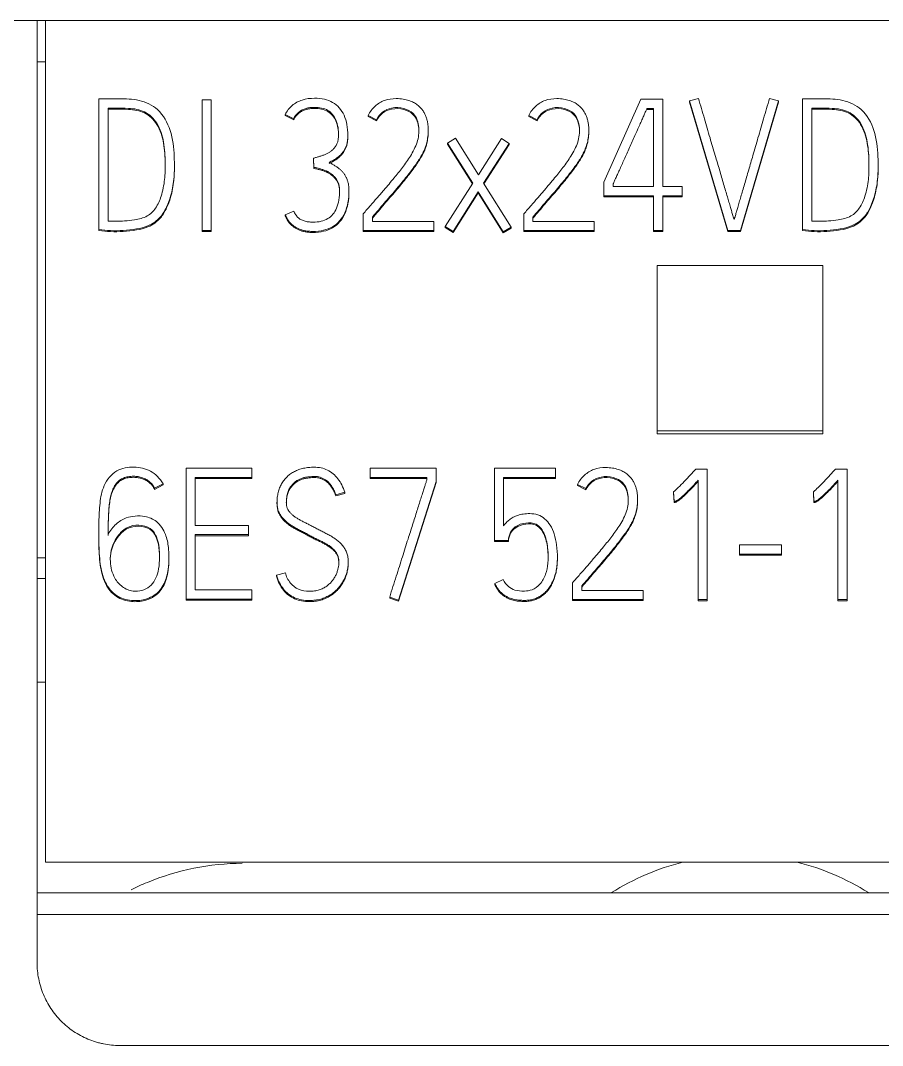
# Model space of a CAD drawing. Header units: millimetres. Extents: x 4137 to 6698, y 1400 to 3585.
# Drawn here: x 5150.95 to 5161.37, y 3360.38 to 3372.78 of the extents above; entities that cross this region are included whole.
import ezdxf

# ---------------------------------------------------------------- set-up
doc = ezdxf.new("R2010")
doc.units = ezdxf.units.MM
doc.layers.add('000-PI-Oprema', color=30, linetype='Continuous', lineweight=5)

msp = doc.modelspace()

# ---------------------------------------------------------------- linework, layer by layer
at = {"layer": '000-PI-Oprema', "color": 0, "linetype": 'ByBlock', "lineweight": 0}
for p, q in [((5151.148, 3372.778), (5146.248, 3372.778)), ((5151.248, 3372.778), (5151.148, 3372.778)), ((5151.248, 3362.595), (5151.248, 3372.778)), ((5176.048, 3372.778), (5151.248, 3372.778)), ((5151.248, 3372.278), (5151.148, 3372.278)), ((5151.895, 3371.829), (5151.895, 3370.249)), ((5153.144, 3371.82), (5153.144, 3370.238)), ((5153.255, 3371.82), (5153.144, 3371.82)), ((5153.255, 3370.238), (5153.255, 3371.82)), ((5158.45, 3371.825), (5158.002, 3370.821)), ((5158.714, 3371.825), (5158.45, 3371.825)), ((5158.714, 3370.768), (5158.714, 3371.825)), ((5159.147, 3371.836), (5159.038, 3371.805)), ((5160.114, 3371.805), (5160.006, 3371.836)), ((5160.405, 3371.829), (5160.405, 3370.249)), ((5152.008, 3371.717), (5152.008, 3370.352)), ((5158.523, 3371.715), (5158.523, 3371.702)), ((5158.523, 3371.715), (5158.601, 3371.715)), ((5158.523, 3371.702), (5158.601, 3371.702)), ((5158.601, 3371.715), (5158.601, 3370.768)), ((5159.038, 3371.805), (5159.5, 3370.238)), ((5159.038, 3371.805), (5159.038, 3371.792)), ((5159.038, 3371.792), (5159.5, 3370.225)), ((5159.655, 3370.238), (5160.114, 3371.805)), ((5159.655, 3370.225), (5160.114, 3371.792)), ((5160.114, 3371.805), (5160.114, 3371.792)), ((5160.518, 3371.717), (5160.518, 3370.352)), ((5154.149, 3371.64), (5154.149, 3371.627)), ((5154.251, 3371.589), (5154.149, 3371.64)), ((5154.251, 3371.576), (5154.149, 3371.627)), ((5154.251, 3371.589), (5154.251, 3371.576)), ((5155.152, 3371.629), (5155.152, 3371.616)), ((5155.252, 3371.578), (5155.152, 3371.629)), ((5155.252, 3371.565), (5155.152, 3371.616)), ((5155.252, 3371.578), (5155.252, 3371.565)), ((5157.094, 3371.629), (5157.094, 3371.616)), ((5157.194, 3371.578), (5157.094, 3371.629)), ((5157.194, 3371.565), (5157.094, 3371.616)), ((5157.194, 3371.578), (5157.194, 3371.565)), ((5155.878, 3371.437), (5155.878, 3371.449)), ((5157.82, 3371.437), (5157.82, 3371.449)), ((5154.906, 3371.379), (5154.906, 3371.4)), ((5156.206, 3371.356), (5156.111, 3371.296)), ((5156.484, 3370.913), (5156.206, 3371.356)), ((5156.763, 3371.351), (5156.484, 3370.913)), ((5156.857, 3371.292), (5156.763, 3371.351)), ((5156.111, 3371.296), (5156.111, 3371.284)), ((5156.111, 3371.296), (5156.417, 3370.81)), ((5156.111, 3371.284), (5156.413, 3370.804)), ((5156.548, 3370.81), (5156.857, 3371.292)), ((5156.552, 3370.803), (5156.857, 3371.279)), ((5156.857, 3371.292), (5156.857, 3371.279)), ((5154.489, 3371.111), (5154.489, 3371.099)), ((5154.495, 3371.001), (5154.489, 3371.111)), ((5154.495, 3370.989), (5154.489, 3371.099)), ((5152.809, 3371.011), (5152.809, 3371.024)), ((5154.495, 3371.001), (5154.495, 3370.989)), ((5161.319, 3371.011), (5161.319, 3371.024)), ((5158.002, 3370.821), (5158.002, 3370.658)), ((5154.919, 3370.692), (5154.919, 3370.714)), ((5156.417, 3370.81), (5156.084, 3370.286)), ((5156.18, 3370.227), (5156.482, 3370.704)), ((5156.482, 3370.704), (5156.783, 3370.222)), ((5156.482, 3370.704), (5156.482, 3370.692)), ((5156.879, 3370.279), (5156.548, 3370.81)), ((5158.113, 3370.768), (5158.113, 3370.797)), ((5158.113, 3370.784), (5158.116, 3370.791)), ((5158.601, 3370.768), (5158.113, 3370.768)), ((5158.949, 3370.768), (5158.714, 3370.768)), ((5158.949, 3370.658), (5158.949, 3370.768)), ((5156.18, 3370.214), (5156.482, 3370.692)), ((5156.482, 3370.692), (5156.783, 3370.209)), ((5158.002, 3370.658), (5158.002, 3370.645)), ((5158.002, 3370.658), (5158.601, 3370.658)), ((5158.002, 3370.645), (5158.601, 3370.645)), ((5158.601, 3370.658), (5158.601, 3370.238)), ((5158.714, 3370.238), (5158.714, 3370.658)), ((5158.714, 3370.658), (5158.949, 3370.658)), ((5158.714, 3370.645), (5158.949, 3370.645)), ((5158.949, 3370.658), (5158.949, 3370.645)), ((5154.149, 3370.427), (5154.251, 3370.473)), ((5154.149, 3370.427), (5154.149, 3370.414)), ((5155.092, 3370.238), (5155.092, 3370.44)), ((5155.203, 3370.4), (5155.203, 3370.348)), ((5155.203, 3370.348), (5155.945, 3370.348)), ((5155.945, 3370.348), (5155.945, 3370.238)), ((5157.034, 3370.238), (5157.034, 3370.44)), ((5157.145, 3370.4), (5157.145, 3370.348)), ((5157.145, 3370.348), (5157.886, 3370.348)), ((5157.886, 3370.348), (5157.886, 3370.238)), ((5151.895, 3370.249), (5151.895, 3370.236)), ((5153.144, 3370.238), (5153.255, 3370.238)), ((5153.144, 3370.238), (5153.144, 3370.225)), ((5153.144, 3370.225), (5153.255, 3370.225)), ((5153.255, 3370.238), (5153.255, 3370.225)), ((5155.092, 3370.238), (5155.092, 3370.225)), ((5155.945, 3370.238), (5155.092, 3370.238)), ((5155.945, 3370.225), (5155.092, 3370.225)), ((5155.945, 3370.238), (5155.945, 3370.225)), ((5156.084, 3370.286), (5156.084, 3370.273)), ((5156.084, 3370.286), (5156.18, 3370.227)), ((5156.084, 3370.273), (5156.18, 3370.214)), ((5156.18, 3370.227), (5156.18, 3370.214)), ((5156.783, 3370.222), (5156.879, 3370.279)), ((5156.783, 3370.209), (5156.879, 3370.267)), ((5156.783, 3370.222), (5156.783, 3370.209)), ((5156.879, 3370.279), (5156.879, 3370.267)), ((5157.886, 3370.238), (5157.034, 3370.238)), ((5157.034, 3370.238), (5157.034, 3370.225)), ((5157.886, 3370.225), (5157.034, 3370.225)), ((5157.886, 3370.238), (5157.886, 3370.225)), ((5158.601, 3370.238), (5158.601, 3370.225)), ((5158.601, 3370.238), (5158.714, 3370.238)), ((5158.601, 3370.225), (5158.714, 3370.225)), ((5158.714, 3370.238), (5158.714, 3370.225)), ((5159.5, 3370.238), (5159.655, 3370.238)), ((5159.5, 3370.238), (5159.5, 3370.225)), ((5159.5, 3370.225), (5159.655, 3370.225)), ((5159.655, 3370.238), (5159.655, 3370.225)), ((5160.405, 3370.249), (5160.405, 3370.236)), ((5158.648, 3369.814), (5158.648, 3367.815)), ((5160.648, 3369.814), (5158.648, 3369.814)), ((5160.648, 3367.815), (5160.648, 3369.814)), ((5158.648, 3367.815), (5158.648, 3367.777)), ((5158.648, 3367.815), (5160.648, 3367.815)), ((5158.648, 3367.777), (5160.648, 3367.777)), ((5160.648, 3367.815), (5160.648, 3367.777)), ((5152.949, 3367.361), (5152.949, 3365.778)), ((5153.745, 3367.361), (5152.949, 3367.361)), ((5153.745, 3367.249), (5153.745, 3367.361)), ((5155.174, 3367.363), (5155.174, 3367.251)), ((5155.973, 3367.363), (5155.174, 3367.363)), ((5155.973, 3367.203), (5155.973, 3367.363)), ((5156.679, 3367.361), (5157.418, 3367.361)), ((5156.679, 3366.489), (5156.679, 3367.361)), ((5157.418, 3367.361), (5157.418, 3367.251)), ((5159.113, 3367.352), (5159.253, 3367.352)), ((5159.253, 3367.352), (5159.253, 3365.772)), ((5160.804, 3367.352), (5160.944, 3367.352)), ((5160.944, 3367.352), (5160.944, 3365.772)), ((5153.06, 3366.668), (5153.06, 3367.249)), ((5153.06, 3367.249), (5153.745, 3367.249)), ((5153.06, 3367.236), (5153.745, 3367.236)), ((5153.745, 3367.249), (5153.745, 3367.236)), ((5155.174, 3367.251), (5155.174, 3367.238)), ((5155.174, 3367.251), (5155.862, 3367.251)), ((5155.174, 3367.238), (5155.862, 3367.238)), ((5155.862, 3367.251), (5155.862, 3367.22)), ((5156.79, 3367.251), (5156.79, 3366.666)), ((5157.418, 3367.251), (5156.79, 3367.251)), ((5157.418, 3367.238), (5156.79, 3367.238)), ((5157.418, 3367.251), (5157.418, 3367.238)), ((5152.671, 3367.172), (5152.569, 3367.119)), ((5152.671, 3367.159), (5152.569, 3367.106)), ((5152.569, 3367.119), (5152.569, 3367.106)), ((5152.671, 3367.172), (5152.671, 3367.159)), ((5155.518, 3365.767), (5155.973, 3367.203)), ((5155.518, 3365.755), (5155.973, 3367.19)), ((5155.973, 3367.203), (5155.973, 3367.19)), ((5157.684, 3367.165), (5157.684, 3367.152)), ((5157.784, 3367.115), (5157.684, 3367.165)), ((5157.784, 3367.102), (5157.684, 3367.152)), ((5157.784, 3367.115), (5157.784, 3367.102)), ((5159.142, 3365.772), (5159.142, 3367.216)), ((5160.833, 3365.772), (5160.833, 3367.216)), ((5154.868, 3367.071), (5154.759, 3367.04)), ((5154.868, 3367.058), (5154.759, 3367.027)), ((5154.759, 3367.04), (5154.759, 3367.027)), ((5154.868, 3367.071), (5154.868, 3367.058)), ((5158.41, 3366.973), (5158.41, 3366.986)), ((5158.845, 3367.078), (5158.845, 3367.065)), ((5158.852, 3366.96), (5158.845, 3367.078)), ((5158.852, 3366.948), (5158.845, 3367.065)), ((5160.536, 3367.078), (5160.536, 3367.065)), ((5160.543, 3366.96), (5160.536, 3367.078)), ((5160.543, 3366.948), (5160.536, 3367.065)), ((5154.049, 3366.95), (5154.049, 3366.938)), ((5158.852, 3366.96), (5158.852, 3366.948)), ((5160.543, 3366.96), (5160.543, 3366.948)), ((5153.703, 3366.668), (5153.06, 3366.668)), ((5153.703, 3366.558), (5153.703, 3366.668)), ((5151.894, 3366.576), (5151.894, 3366.563)), ((5153.06, 3365.889), (5153.06, 3366.558)), ((5153.06, 3366.558), (5153.703, 3366.558)), ((5153.06, 3366.545), (5153.703, 3366.545)), ((5153.703, 3366.558), (5153.703, 3366.545)), ((5156.679, 3366.489), (5156.679, 3366.477)), ((5156.848, 3366.489), (5156.679, 3366.489)), ((5156.848, 3366.477), (5156.679, 3366.477)), ((5156.848, 3366.489), (5156.848, 3366.477)), ((5159.644, 3366.437), (5159.644, 3366.324)), ((5160.15, 3366.437), (5159.644, 3366.437)), ((5160.15, 3366.324), (5160.15, 3366.437)), ((5151.148, 3366.278), (5151.248, 3366.278)), ((5152.743, 3366.274), (5152.743, 3366.286)), ((5157.44, 3366.271), (5157.44, 3366.284)), ((5159.644, 3366.324), (5159.644, 3366.312)), ((5159.644, 3366.324), (5160.15, 3366.324)), ((5159.644, 3366.312), (5160.15, 3366.312)), ((5160.15, 3366.324), (5160.15, 3366.312)), ((5154.91, 3366.212), (5154.91, 3366.225)), ((5151.248, 3366.028), (5151.148, 3366.028)), ((5154.043, 3366.067), (5154.151, 3366.098)), ((5154.043, 3366.067), (5154.043, 3366.054)), ((5156.683, 3365.968), (5156.786, 3366.014)), ((5153.745, 3365.889), (5153.06, 3365.889)), ((5153.745, 3365.778), (5153.745, 3365.889)), ((5156.683, 3365.968), (5156.683, 3365.955)), ((5157.624, 3365.774), (5157.624, 3365.977)), ((5157.735, 3365.937), (5157.735, 3365.884)), ((5157.735, 3365.884), (5158.477, 3365.884)), ((5158.477, 3365.884), (5158.477, 3365.774)), ((5152.949, 3365.778), (5152.949, 3365.766)), ((5152.949, 3365.778), (5153.745, 3365.778)), ((5152.949, 3365.766), (5153.745, 3365.766)), ((5153.745, 3365.778), (5153.745, 3365.766)), ((5155.412, 3365.803), (5155.518, 3365.767)), ((5155.412, 3365.803), (5155.412, 3365.79)), ((5155.412, 3365.79), (5155.518, 3365.755)), ((5155.518, 3365.767), (5155.518, 3365.755)), ((5157.624, 3365.774), (5157.624, 3365.761)), ((5158.477, 3365.774), (5157.624, 3365.774)), ((5158.477, 3365.761), (5157.624, 3365.761)), ((5158.477, 3365.774), (5158.477, 3365.761)), ((5159.142, 3365.772), (5159.142, 3365.759)), ((5159.253, 3365.772), (5159.142, 3365.772)), ((5159.253, 3365.759), (5159.142, 3365.759)), ((5159.253, 3365.772), (5159.253, 3365.759)), ((5160.833, 3365.772), (5160.833, 3365.759)), ((5160.944, 3365.772), (5160.833, 3365.772)), ((5160.944, 3365.759), (5160.833, 3365.759)), ((5160.944, 3365.772), (5160.944, 3365.759)), ((5151.248, 3364.773), (5151.148, 3364.773)), ((5176.048, 3362.595), (5151.248, 3362.595)), ((5176.148, 3362.227), (5151.148, 3362.227)), ((5151.148, 3361.964), (5151.148, 3361.378)), ((5176.148, 3361.964), (5151.148, 3361.964)), ((5152.148, 3360.378), (5175.148, 3360.378))]:
    msp.add_line(p, q, dxfattribs=at)
for start, end in [(103.753, 122.3801), (57.6199, 76.247)]:
    msp.add_arc((5159.648, 3359.778), 2.9, start, end, dxfattribs=at)
for points, knots in [([(5151.148, 3372.778), (5151.148, 3371.693), (5151.148, 3368.09), (5151.148, 3364.485), (5151.148, 3361.964)], [0, 0, 0, 0, 0.301146, 1, 1, 1, 1]), ([(5151.895, 3370.249), (5151.942, 3370.243), (5152.04, 3370.234), (5152.192, 3370.235), (5152.344, 3370.253), (5152.505, 3370.29), (5152.639, 3370.385), (5152.718, 3370.521), (5152.774, 3370.674), (5152.81, 3370.879), (5152.811, 3371.148), (5152.779, 3371.443), (5152.636, 3371.711), (5152.386, 3371.83), (5152.138, 3371.831), (5151.976, 3371.833), (5151.895, 3371.829)], [0, 0, 0, 0, 0.048928, 0.10152, 0.156673, 0.206259, 0.270351, 0.31956, 0.366981, 0.439378, 0.534587, 0.645045, 0.746603, 0.832762, 0.916147, 1, 1, 1, 1]), ([(5154.149, 3371.64), (5154.168, 3371.683), (5154.226, 3371.756), (5154.355, 3371.827), (5154.493, 3371.842), (5154.62, 3371.831), (5154.724, 3371.792), (5154.807, 3371.724), (5154.866, 3371.631), (5154.9, 3371.515), (5154.907, 3371.415), (5154.905, 3371.34), (5154.898, 3371.296), (5154.887, 3371.258), (5154.872, 3371.225), (5154.854, 3371.195), (5154.833, 3371.168), (5154.81, 3371.145), (5154.786, 3371.124), (5154.76, 3371.106), (5154.733, 3371.09), (5154.706, 3371.075), (5154.689, 3371.065), (5154.68, 3371.061)], [0, 0, 0, 0, 0.090044, 0.177969, 0.277991, 0.355408, 0.424426, 0.491004, 0.560177, 0.636379, 0.72419, 0.755913, 0.784262, 0.809647, 0.83316, 0.855708, 0.877614, 0.899011, 0.919895, 0.94045, 0.960699, 0.980541, 1, 1, 1, 1]), ([(5155.152, 3371.629), (5155.172, 3371.672), (5155.228, 3371.747), (5155.35, 3371.821), (5155.458, 3371.835), (5155.533, 3371.833), (5155.573, 3371.828), (5155.609, 3371.821), (5155.642, 3371.811), (5155.672, 3371.8), (5155.699, 3371.788), (5155.724, 3371.774), (5155.746, 3371.759), (5155.765, 3371.743), (5155.781, 3371.726), (5155.796, 3371.709), (5155.814, 3371.687), (5155.833, 3371.657), (5155.851, 3371.618), (5155.863, 3371.577), (5155.872, 3371.535), (5155.877, 3371.493), (5155.878, 3371.452), (5155.877, 3371.413), (5155.874, 3371.375), (5155.868, 3371.338), (5155.861, 3371.303), (5155.852, 3371.269), (5155.838, 3371.23), (5155.818, 3371.184), (5155.789, 3371.129), (5155.752, 3371.071), (5155.708, 3371.008), (5155.659, 3370.942), (5155.604, 3370.873), (5155.545, 3370.801), (5155.481, 3370.725), (5155.415, 3370.647), (5155.345, 3370.567), (5155.275, 3370.484), (5155.227, 3370.429), (5155.203, 3370.4)], [0, 0, 0, 0, 0.061339, 0.118477, 0.180647, 0.199061, 0.216082, 0.231833, 0.246526, 0.260308, 0.273254, 0.285426, 0.29689, 0.307753, 0.31802, 0.327627, 0.336606, 0.355189, 0.37361, 0.392165, 0.410785, 0.42927, 0.447741, 0.464235, 0.480574, 0.496814, 0.51268, 0.527892, 0.542508, 0.566365, 0.593275, 0.623397, 0.656474, 0.692185, 0.730563, 0.771282, 0.814001, 0.858722, 0.904903, 0.951996, 1, 1, 1, 1]), ([(5157.094, 3371.629), (5157.114, 3371.672), (5157.17, 3371.747), (5157.292, 3371.821), (5157.4, 3371.835), (5157.475, 3371.833), (5157.515, 3371.828), (5157.551, 3371.821), (5157.583, 3371.811), (5157.613, 3371.8), (5157.641, 3371.788), (5157.665, 3371.774), (5157.687, 3371.759), (5157.706, 3371.743), (5157.723, 3371.726), (5157.738, 3371.709), (5157.756, 3371.687), (5157.774, 3371.657), (5157.792, 3371.618), (5157.805, 3371.577), (5157.813, 3371.535), (5157.819, 3371.493), (5157.82, 3371.452), (5157.819, 3371.413), (5157.816, 3371.375), (5157.81, 3371.338), (5157.803, 3371.303), (5157.793, 3371.269), (5157.78, 3371.23), (5157.76, 3371.184), (5157.731, 3371.129), (5157.694, 3371.071), (5157.65, 3371.008), (5157.601, 3370.942), (5157.546, 3370.873), (5157.486, 3370.801), (5157.423, 3370.725), (5157.356, 3370.647), (5157.287, 3370.567), (5157.216, 3370.484), (5157.169, 3370.429), (5157.145, 3370.4)], [0, 0, 0, 0, 0.061339, 0.118477, 0.180647, 0.199061, 0.216082, 0.231833, 0.246526, 0.260308, 0.273254, 0.285426, 0.29689, 0.307753, 0.31802, 0.327627, 0.336606, 0.355189, 0.37361, 0.392165, 0.410785, 0.42927, 0.447741, 0.464235, 0.480574, 0.496814, 0.51268, 0.527892, 0.542508, 0.566365, 0.593275, 0.623397, 0.656474, 0.692185, 0.730563, 0.771282, 0.814001, 0.858722, 0.904903, 0.951996, 1, 1, 1, 1]), ([(5159.577, 3370.37), (5159.575, 3370.376), (5159.57, 3370.393), (5159.56, 3370.425), (5159.547, 3370.468), (5159.532, 3370.52), (5159.514, 3370.581), (5159.495, 3370.648), (5159.473, 3370.721), (5159.45, 3370.8), (5159.426, 3370.884), (5159.401, 3370.97), (5159.375, 3371.057), (5159.336, 3371.187), (5159.284, 3371.364), (5159.217, 3371.595), (5159.17, 3371.754), (5159.147, 3371.836)], [0, 0, 0, 0, 0.013272, 0.034859, 0.06476, 0.101229, 0.142516, 0.188621, 0.238884, 0.292645, 0.349905, 0.409112, 0.468717, 0.528719, 0.675164, 0.832258, 1, 1, 1, 1]), ([(5160.006, 3371.836), (5159.981, 3371.754), (5159.934, 3371.595), (5159.867, 3371.365), (5159.816, 3371.187), (5159.779, 3371.057), (5159.753, 3370.97), (5159.728, 3370.883), (5159.704, 3370.8), (5159.681, 3370.721), (5159.659, 3370.648), (5159.639, 3370.581), (5159.621, 3370.52), (5159.606, 3370.468), (5159.594, 3370.425), (5159.585, 3370.393), (5159.579, 3370.376), (5159.577, 3370.37)], [0, 0, 0, 0, 0.167989, 0.325145, 0.471471, 0.531274, 0.590769, 0.649955, 0.70726, 0.76111, 0.811506, 0.857719, 0.899023, 0.935417, 0.96522, 0.986746, 1, 1, 1, 1]), ([(5160.405, 3370.249), (5160.452, 3370.243), (5160.55, 3370.234), (5160.703, 3370.235), (5160.854, 3370.253), (5161.015, 3370.29), (5161.15, 3370.385), (5161.229, 3370.521), (5161.284, 3370.674), (5161.32, 3370.879), (5161.322, 3371.148), (5161.289, 3371.443), (5161.147, 3371.711), (5160.896, 3371.83), (5160.648, 3371.831), (5160.486, 3371.833), (5160.405, 3371.829)], [0, 0, 0, 0, 0.048928, 0.10152, 0.156673, 0.206259, 0.270351, 0.31956, 0.366981, 0.439378, 0.534587, 0.645045, 0.746603, 0.832762, 0.916147, 1, 1, 1, 1]), ([(5152.008, 3370.352), (5152.074, 3370.348), (5152.18, 3370.348), (5152.339, 3370.366), (5152.48, 3370.397), (5152.593, 3370.51), (5152.659, 3370.666), (5152.695, 3370.852), (5152.7, 3371.073), (5152.687, 3371.304), (5152.62, 3371.532), (5152.458, 3371.692), (5152.266, 3371.719), (5152.119, 3371.716), (5152.037, 3371.717), (5152.008, 3371.717)], [0, 0, 0, 0, 0.085013, 0.135874, 0.205821, 0.265138, 0.333279, 0.422662, 0.50952, 0.618636, 0.722487, 0.80996, 0.894466, 0.962458, 1, 1, 1, 1]), ([(5152.698, 3371.007), (5152.698, 3371.019), (5152.697, 3371.115), (5152.687, 3371.291), (5152.62, 3371.519), (5152.458, 3371.679), (5152.266, 3371.706), (5152.119, 3371.704), (5152.037, 3371.704), (5152.008, 3371.704)], [0, 0, 0, 0, 0.030851, 0.246457, 0.451657, 0.624495, 0.791473, 0.92582, 1, 1, 1, 1]), ([(5154.489, 3371.111), (5154.501, 3371.115), (5154.525, 3371.122), (5154.56, 3371.133), (5154.596, 3371.144), (5154.631, 3371.157), (5154.664, 3371.173), (5154.694, 3371.191), (5154.722, 3371.213), (5154.746, 3371.238), (5154.766, 3371.268), (5154.782, 3371.302), (5154.791, 3371.343), (5154.795, 3371.435), (5154.783, 3371.568), (5154.671, 3371.71), (5154.552, 3371.729), (5154.482, 3371.727), (5154.459, 3371.726), (5154.435, 3371.723), (5154.412, 3371.718), (5154.389, 3371.711), (5154.366, 3371.703), (5154.344, 3371.692), (5154.323, 3371.678), (5154.303, 3371.661), (5154.283, 3371.64), (5154.266, 3371.616), (5154.256, 3371.599), (5154.251, 3371.589)], [0, 0, 0, 0, 0.029364, 0.059027, 0.088993, 0.118548, 0.147162, 0.175106, 0.202604, 0.230099, 0.258166, 0.287672, 0.320058, 0.356367, 0.509421, 0.627625, 0.757774, 0.775505, 0.793677, 0.812339, 0.831209, 0.85007, 0.86906, 0.888397, 0.908411, 0.929359, 0.951405, 0.974839, 1, 1, 1, 1]), ([(5154.793, 3371.389), (5154.793, 3371.449), (5154.779, 3371.559), (5154.671, 3371.697), (5154.552, 3371.717), (5154.482, 3371.715), (5154.459, 3371.713), (5154.435, 3371.71), (5154.412, 3371.705), (5154.389, 3371.699), (5154.366, 3371.69), (5154.344, 3371.679), (5154.323, 3371.665), (5154.303, 3371.648), (5154.283, 3371.628), (5154.266, 3371.604), (5154.256, 3371.586), (5154.251, 3371.576)], [0, 0, 0, 0, 0.222922, 0.410158, 0.616314, 0.644399, 0.673184, 0.702745, 0.732635, 0.762511, 0.792591, 0.823221, 0.854923, 0.888104, 0.923025, 0.960145, 1, 1, 1, 1]), ([(5155.092, 3370.44), (5155.122, 3370.474), (5155.177, 3370.537), (5155.26, 3370.633), (5155.355, 3370.743), (5155.46, 3370.865), (5155.568, 3371.001), (5155.668, 3371.141), (5155.753, 3371.3), (5155.777, 3371.482), (5155.725, 3371.654), (5155.579, 3371.725), (5155.443, 3371.731), (5155.319, 3371.678), (5155.271, 3371.616), (5155.252, 3371.578)], [0, 0, 0, 0, 0.068794, 0.128406, 0.193582, 0.291346, 0.373604, 0.45943, 0.554437, 0.645803, 0.738171, 0.803969, 0.878932, 0.940491, 1, 1, 1, 1]), ([(5155.765, 3371.432), (5155.765, 3371.445), (5155.762, 3371.519), (5155.725, 3371.641), (5155.579, 3371.712), (5155.443, 3371.718), (5155.319, 3371.665), (5155.271, 3371.603), (5155.252, 3371.565)], [0, 0, 0, 0, 0.051721, 0.299015, 0.475174, 0.675868, 0.840679, 1, 1, 1, 1]), ([(5157.034, 3370.44), (5157.064, 3370.474), (5157.119, 3370.537), (5157.202, 3370.633), (5157.297, 3370.743), (5157.401, 3370.865), (5157.51, 3371.001), (5157.61, 3371.141), (5157.695, 3371.3), (5157.719, 3371.482), (5157.667, 3371.654), (5157.521, 3371.725), (5157.385, 3371.731), (5157.26, 3371.678), (5157.213, 3371.616), (5157.194, 3371.578)], [0, 0, 0, 0, 0.068794, 0.128406, 0.193582, 0.291346, 0.373604, 0.45943, 0.554437, 0.645803, 0.738171, 0.803969, 0.878932, 0.940491, 1, 1, 1, 1]), ([(5157.707, 3371.432), (5157.707, 3371.445), (5157.704, 3371.519), (5157.667, 3371.641), (5157.521, 3371.712), (5157.385, 3371.718), (5157.26, 3371.665), (5157.213, 3371.603), (5157.194, 3371.565)], [0, 0, 0, 0, 0.051721, 0.299015, 0.475174, 0.675868, 0.840679, 1, 1, 1, 1]), ([(5158.113, 3370.797), (5158.114, 3370.8), (5158.119, 3370.811), (5158.13, 3370.835), (5158.146, 3370.871), (5158.167, 3370.917), (5158.192, 3370.971), (5158.219, 3371.032), (5158.248, 3371.098), (5158.28, 3371.168), (5158.312, 3371.24), (5158.345, 3371.313), (5158.377, 3371.385), (5158.407, 3371.452), (5158.435, 3371.515), (5158.461, 3371.573), (5158.483, 3371.623), (5158.501, 3371.664), (5158.514, 3371.694), (5158.521, 3371.709), (5158.523, 3371.715)], [0, 0, 0, 0, 0.010734, 0.036404, 0.077011, 0.128795, 0.187998, 0.254619, 0.326966, 0.403344, 0.483752, 0.564544, 0.642072, 0.716335, 0.785641, 0.848294, 0.904294, 0.950045, 0.981947, 1, 1, 1, 1]), ([(5160.518, 3370.352), (5160.585, 3370.348), (5160.691, 3370.348), (5160.849, 3370.366), (5160.99, 3370.397), (5161.103, 3370.51), (5161.17, 3370.666), (5161.206, 3370.852), (5161.21, 3371.073), (5161.197, 3371.304), (5161.13, 3371.532), (5160.969, 3371.692), (5160.776, 3371.719), (5160.63, 3371.716), (5160.547, 3371.717), (5160.518, 3371.717)], [0, 0, 0, 0, 0.085013, 0.135874, 0.205821, 0.265138, 0.333279, 0.422662, 0.50952, 0.618636, 0.722487, 0.80996, 0.894466, 0.962458, 1, 1, 1, 1]), ([(5161.208, 3371.007), (5161.208, 3371.019), (5161.207, 3371.115), (5161.197, 3371.291), (5161.13, 3371.519), (5160.969, 3371.679), (5160.776, 3371.706), (5160.63, 3371.704), (5160.547, 3371.704), (5160.518, 3371.704)], [0, 0, 0, 0, 0.030851, 0.246457, 0.451657, 0.624495, 0.791473, 0.92582, 1, 1, 1, 1]), ([(5155.878, 3371.438), (5155.878, 3371.438), (5155.878, 3371.425), (5155.877, 3371.4), (5155.874, 3371.362), (5155.868, 3371.326), (5155.861, 3371.29), (5155.852, 3371.256), (5155.838, 3371.217), (5155.818, 3371.171), (5155.789, 3371.117), (5155.752, 3371.058), (5155.708, 3370.996), (5155.659, 3370.93), (5155.604, 3370.861), (5155.545, 3370.788), (5155.481, 3370.713), (5155.415, 3370.635), (5155.345, 3370.554), (5155.275, 3370.472), (5155.227, 3370.416), (5155.203, 3370.388)], [0, 0, 0, 0, 0.000351, 0.030208, 0.059783, 0.089178, 0.117897, 0.145433, 0.17189, 0.215074, 0.263783, 0.318309, 0.378181, 0.442821, 0.512289, 0.585996, 0.663321, 0.744272, 0.827864, 0.913107, 1, 1, 1, 1]), ([(5157.82, 3371.438), (5157.82, 3371.438), (5157.82, 3371.425), (5157.819, 3371.4), (5157.816, 3371.362), (5157.81, 3371.326), (5157.803, 3371.29), (5157.793, 3371.256), (5157.78, 3371.217), (5157.76, 3371.171), (5157.731, 3371.117), (5157.694, 3371.058), (5157.65, 3370.996), (5157.601, 3370.93), (5157.546, 3370.861), (5157.486, 3370.788), (5157.423, 3370.713), (5157.356, 3370.635), (5157.287, 3370.554), (5157.216, 3370.472), (5157.169, 3370.416), (5157.145, 3370.388)], [0, 0, 0, 0, 0.000351, 0.030208, 0.059783, 0.089178, 0.117897, 0.145433, 0.17189, 0.215074, 0.263783, 0.318309, 0.378181, 0.442821, 0.512289, 0.585996, 0.663321, 0.744272, 0.827864, 0.913107, 1, 1, 1, 1]), ([(5154.906, 3371.376), (5154.906, 3371.375), (5154.906, 3371.358), (5154.905, 3371.327), (5154.898, 3371.284), (5154.887, 3371.246), (5154.872, 3371.212), (5154.854, 3371.182), (5154.833, 3371.156), (5154.81, 3371.132), (5154.786, 3371.111), (5154.76, 3371.093), (5154.733, 3371.077), (5154.706, 3371.062), (5154.689, 3371.053), (5154.68, 3371.048)], [0, 0, 0, 0, 0.004463, 0.118969, 0.221294, 0.31292, 0.39779, 0.479177, 0.55825, 0.63548, 0.710862, 0.785053, 0.858141, 0.929761, 1, 1, 1, 1]), ([(5151.895, 3370.236), (5151.942, 3370.23), (5152.04, 3370.222), (5152.192, 3370.223), (5152.344, 3370.24), (5152.505, 3370.277), (5152.639, 3370.372), (5152.718, 3370.508), (5152.774, 3370.661), (5152.804, 3370.831), (5152.809, 3370.956), (5152.809, 3371.011)], [0, 0, 0, 0, 0.098443, 0.204258, 0.315227, 0.414995, 0.543949, 0.642959, 0.738369, 0.884032, 1, 1, 1, 1]), ([(5154.68, 3371.061), (5154.692, 3371.055), (5154.715, 3371.042), (5154.749, 3371.022), (5154.78, 3371.002), (5154.809, 3370.981), (5154.835, 3370.957), (5154.857, 3370.931), (5154.875, 3370.903), (5154.891, 3370.873), (5154.903, 3370.839), (5154.913, 3370.803), (5154.918, 3370.763), (5154.921, 3370.687), (5154.913, 3370.58), (5154.876, 3370.453), (5154.813, 3370.352), (5154.723, 3370.277), (5154.61, 3370.234), (5154.511, 3370.225), (5154.435, 3370.228), (5154.39, 3370.233), (5154.35, 3370.243), (5154.314, 3370.256), (5154.282, 3370.272), (5154.254, 3370.29), (5154.229, 3370.31), (5154.207, 3370.331), (5154.189, 3370.355), (5154.174, 3370.379), (5154.16, 3370.403), (5154.153, 3370.419), (5154.149, 3370.427)], [0, 0, 0, 0, 0.025257, 0.04947, 0.072678, 0.09489, 0.116257, 0.13704, 0.157793, 0.179079, 0.201165, 0.224382, 0.249105, 0.275597, 0.367907, 0.447752, 0.519784, 0.588829, 0.660512, 0.741164, 0.772461, 0.800616, 0.825923, 0.849188, 0.871088, 0.891868, 0.911666, 0.930597, 0.948935, 0.96669, 0.983692, 1, 1, 1, 1]), ([(5154.251, 3370.473), (5154.258, 3370.458), (5154.273, 3370.431), (5154.301, 3370.396), (5154.336, 3370.369), (5154.379, 3370.351), (5154.429, 3370.341), (5154.498, 3370.337), (5154.58, 3370.344), (5154.666, 3370.376), (5154.731, 3370.432), (5154.775, 3370.511), (5154.8, 3370.612), (5154.808, 3370.7), (5154.804, 3370.769), (5154.795, 3370.809), (5154.778, 3370.844), (5154.757, 3370.875), (5154.732, 3370.903), (5154.703, 3370.926), (5154.672, 3370.946), (5154.638, 3370.962), (5154.603, 3370.975), (5154.567, 3370.986), (5154.531, 3370.995), (5154.507, 3370.999), (5154.495, 3371.001)], [0, 0, 0, 0, 0.036915, 0.070606, 0.102584, 0.136025, 0.174009, 0.217714, 0.293477, 0.358868, 0.420065, 0.485571, 0.562465, 0.654475, 0.687582, 0.718308, 0.747613, 0.776093, 0.803947, 0.831767, 0.859738, 0.887815, 0.916282, 0.944737, 0.97262, 1, 1, 1, 1]), ([(5154.806, 3370.7), (5154.806, 3370.705), (5154.806, 3370.724), (5154.804, 3370.756), (5154.795, 3370.796), (5154.778, 3370.832), (5154.757, 3370.863), (5154.732, 3370.89), (5154.703, 3370.913), (5154.672, 3370.933), (5154.638, 3370.95), (5154.603, 3370.963), (5154.567, 3370.973), (5154.531, 3370.982), (5154.507, 3370.987), (5154.495, 3370.989)], [0, 0, 0, 0, 0.02887, 0.121921, 0.208278, 0.290642, 0.370687, 0.448975, 0.527165, 0.60578, 0.684693, 0.764704, 0.844679, 0.923045, 1, 1, 1, 1]), ([(5160.405, 3370.236), (5160.452, 3370.23), (5160.55, 3370.222), (5160.703, 3370.223), (5160.854, 3370.24), (5161.015, 3370.277), (5161.15, 3370.372), (5161.229, 3370.508), (5161.284, 3370.661), (5161.314, 3370.831), (5161.319, 3370.956), (5161.319, 3371.011)], [0, 0, 0, 0, 0.098443, 0.204258, 0.315227, 0.414995, 0.543949, 0.642959, 0.738369, 0.884032, 1, 1, 1, 1]), ([(5154.919, 3370.701), (5154.919, 3370.654), (5154.912, 3370.565), (5154.876, 3370.441), (5154.813, 3370.339), (5154.723, 3370.264), (5154.61, 3370.221), (5154.511, 3370.212), (5154.435, 3370.215), (5154.39, 3370.221), (5154.35, 3370.23), (5154.314, 3370.244), (5154.282, 3370.259), (5154.254, 3370.277), (5154.229, 3370.297), (5154.207, 3370.319), (5154.189, 3370.342), (5154.174, 3370.366), (5154.16, 3370.39), (5154.153, 3370.406), (5154.149, 3370.414)], [0, 0, 0, 0, 0.121082, 0.232106, 0.332265, 0.428272, 0.527947, 0.640092, 0.683609, 0.722759, 0.757948, 0.790298, 0.82075, 0.849643, 0.877172, 0.903496, 0.928994, 0.953682, 0.977324, 1, 1, 1, 1]), ([(5152.008, 3366.562), (5152.033, 3366.61), (5152.094, 3366.687), (5152.213, 3366.764), (5152.336, 3366.786), (5152.464, 3366.785), (5152.612, 3366.722), (5152.708, 3366.572), (5152.743, 3366.39), (5152.745, 3366.21), (5152.718, 3366.026), (5152.632, 3365.855), (5152.465, 3365.764), (5152.28, 3365.754), (5152.091, 3365.807), (5151.955, 3365.984), (5151.904, 3366.213), (5151.894, 3366.46), (5151.894, 3366.705), (5151.904, 3366.937), (5151.943, 3367.161), (5152.092, 3367.35), (5152.317, 3367.388), (5152.534, 3367.342), (5152.63, 3367.241), (5152.671, 3367.172)], [0, 0, 0, 0, 0.03564, 0.067865, 0.092923, 0.119268, 0.154068, 0.197126, 0.234707, 0.279879, 0.320329, 0.360962, 0.405677, 0.442102, 0.485709, 0.532505, 0.586175, 0.644312, 0.701767, 0.753421, 0.803151, 0.856352, 0.904259, 0.950465, 1, 1, 1, 1]), ([(5154.151, 3366.098), (5154.16, 3366.053), (5154.2, 3365.971), (5154.308, 3365.885), (5154.418, 3365.87), (5154.502, 3365.875), (5154.558, 3365.887), (5154.607, 3365.908), (5154.65, 3365.934), (5154.687, 3365.964), (5154.718, 3365.998), (5154.743, 3366.034), (5154.764, 3366.072), (5154.779, 3366.112), (5154.789, 3366.152), (5154.796, 3366.189), (5154.798, 3366.228), (5154.795, 3366.267), (5154.786, 3366.306), (5154.768, 3366.339), (5154.745, 3366.368), (5154.719, 3366.395), (5154.687, 3366.42), (5154.652, 3366.443), (5154.614, 3366.464), (5154.573, 3366.484), (5154.529, 3366.505), (5154.485, 3366.527), (5154.439, 3366.551), (5154.393, 3366.577), (5154.346, 3366.602), (5154.299, 3366.626), (5154.254, 3366.65), (5154.212, 3366.676), (5154.174, 3366.704), (5154.139, 3366.735), (5154.109, 3366.769), (5154.083, 3366.806), (5154.063, 3366.848), (5154.052, 3366.896), (5154.048, 3366.951), (5154.052, 3367.009), (5154.062, 3367.068), (5154.08, 3367.123), (5154.104, 3367.174), (5154.135, 3367.219), (5154.171, 3367.26), (5154.212, 3367.295), (5154.26, 3367.323), (5154.313, 3367.346), (5154.37, 3367.363), (5154.433, 3367.372), (5154.504, 3367.376), (5154.582, 3367.369), (5154.661, 3367.342), (5154.73, 3367.297), (5154.789, 3367.236), (5154.837, 3367.159), (5154.859, 3367.101), (5154.868, 3367.071)], [0, 0, 0, 0, 0.042395, 0.079774, 0.121236, 0.140075, 0.157254, 0.173247, 0.188397, 0.202796, 0.216711, 0.230265, 0.243508, 0.256652, 0.269293, 0.280934, 0.291684, 0.304893, 0.316879, 0.328106, 0.339273, 0.350814, 0.362909, 0.375637, 0.388999, 0.403044, 0.417696, 0.432849, 0.448511, 0.464937, 0.481153, 0.497163, 0.51278, 0.527863, 0.542482, 0.556645, 0.570443, 0.584077, 0.597961, 0.612786, 0.629037, 0.64828, 0.666584, 0.684253, 0.701354, 0.717933, 0.734308, 0.750738, 0.767515, 0.784992, 0.803232, 0.822275, 0.842375, 0.868294, 0.892965, 0.917787, 0.943448, 0.970498, 1, 1, 1, 1]), ([(5157.684, 3367.165), (5157.704, 3367.208), (5157.76, 3367.283), (5157.882, 3367.358), (5157.99, 3367.372), (5158.065, 3367.369), (5158.105, 3367.365), (5158.141, 3367.357), (5158.174, 3367.348), (5158.204, 3367.337), (5158.231, 3367.324), (5158.256, 3367.31), (5158.278, 3367.295), (5158.297, 3367.279), (5158.313, 3367.262), (5158.328, 3367.246), (5158.346, 3367.223), (5158.365, 3367.193), (5158.383, 3367.154), (5158.395, 3367.114), (5158.404, 3367.072), (5158.409, 3367.029), (5158.41, 3366.988), (5158.409, 3366.949), (5158.406, 3366.912), (5158.4, 3366.875), (5158.393, 3366.839), (5158.384, 3366.805), (5158.37, 3366.767), (5158.35, 3366.72), (5158.321, 3366.666), (5158.284, 3366.607), (5158.24, 3366.545), (5158.191, 3366.479), (5158.136, 3366.41), (5158.077, 3366.337), (5158.013, 3366.262), (5157.947, 3366.184), (5157.877, 3366.103), (5157.807, 3366.021), (5157.759, 3365.965), (5157.735, 3365.937)], [0, 0, 0, 0, 0.061339, 0.118477, 0.180647, 0.199061, 0.216082, 0.231833, 0.246526, 0.260308, 0.273254, 0.285426, 0.29689, 0.307753, 0.31802, 0.327627, 0.336606, 0.355189, 0.37361, 0.392165, 0.410785, 0.42927, 0.447741, 0.464235, 0.480574, 0.496814, 0.51268, 0.527892, 0.542508, 0.566365, 0.593275, 0.623397, 0.656474, 0.692185, 0.730563, 0.771282, 0.814001, 0.858722, 0.904903, 0.951996, 1, 1, 1, 1]), ([(5158.845, 3367.078), (5158.864, 3367.094), (5158.909, 3367.133), (5158.976, 3367.203), (5159.046, 3367.278), (5159.092, 3367.329), (5159.113, 3367.352)], [0, 0, 0, 0, 0.194145, 0.465142, 0.75263, 1, 1, 1, 1]), ([(5160.536, 3367.078), (5160.555, 3367.094), (5160.6, 3367.133), (5160.666, 3367.203), (5160.737, 3367.278), (5160.783, 3367.329), (5160.804, 3367.352)], [0, 0, 0, 0, 0.194145, 0.465142, 0.75263, 1, 1, 1, 1]), ([(5152.569, 3367.119), (5152.562, 3367.134), (5152.544, 3367.163), (5152.509, 3367.2), (5152.468, 3367.228), (5152.421, 3367.249), (5152.37, 3367.262), (5152.312, 3367.266), (5152.252, 3367.261), (5152.193, 3367.246), (5152.145, 3367.219), (5152.107, 3367.181), (5152.076, 3367.134), (5152.052, 3367.078), (5152.035, 3367.013), (5152.022, 3366.939), (5152.015, 3366.856), (5152.011, 3366.766), (5152.008, 3366.667), (5152.008, 3366.598), (5152.008, 3366.562)], [0, 0, 0, 0, 0.043481, 0.085549, 0.127923, 0.170971, 0.214845, 0.260884, 0.317917, 0.367656, 0.41257, 0.456833, 0.503792, 0.555243, 0.612421, 0.675966, 0.746378, 0.823872, 0.908402, 1, 1, 1, 1]), ([(5152.569, 3367.106), (5152.562, 3367.121), (5152.544, 3367.15), (5152.509, 3367.187), (5152.468, 3367.216), (5152.421, 3367.236), (5152.37, 3367.249), (5152.312, 3367.253), (5152.252, 3367.249), (5152.193, 3367.234), (5152.145, 3367.206), (5152.107, 3367.168), (5152.076, 3367.121), (5152.052, 3367.065), (5152.035, 3367), (5152.022, 3366.926), (5152.015, 3366.844), (5152.011, 3366.753), (5152.008, 3366.654), (5152.008, 3366.585), (5152.008, 3366.549)], [0, 0, 0, 0, 0.043481, 0.085549, 0.127923, 0.170971, 0.214845, 0.260884, 0.317917, 0.367656, 0.41257, 0.456833, 0.503792, 0.555243, 0.612421, 0.675966, 0.746378, 0.823872, 0.908402, 1, 1, 1, 1]), ([(5154.759, 3367.04), (5154.757, 3367.047), (5154.752, 3367.062), (5154.743, 3367.085), (5154.732, 3367.11), (5154.718, 3367.135), (5154.701, 3367.159), (5154.682, 3367.182), (5154.66, 3367.204), (5154.634, 3367.223), (5154.605, 3367.24), (5154.573, 3367.253), (5154.536, 3367.261), (5154.502, 3367.263), (5154.469, 3367.261), (5154.437, 3367.258), (5154.401, 3367.254), (5154.364, 3367.246), (5154.326, 3367.231), (5154.29, 3367.212), (5154.256, 3367.187), (5154.226, 3367.154), (5154.198, 3367.115), (5154.177, 3367.068), (5154.165, 3367.01), (5154.161, 3366.957), (5154.164, 3366.912), (5154.173, 3366.878), (5154.188, 3366.849), (5154.209, 3366.822), (5154.233, 3366.798), (5154.262, 3366.776), (5154.294, 3366.755), (5154.329, 3366.734), (5154.367, 3366.715), (5154.408, 3366.694), (5154.45, 3366.673), (5154.495, 3366.649), (5154.542, 3366.624), (5154.591, 3366.599), (5154.641, 3366.574), (5154.689, 3366.55), (5154.733, 3366.522), (5154.775, 3366.493), (5154.813, 3366.46), (5154.846, 3366.423), (5154.874, 3366.382), (5154.896, 3366.335), (5154.908, 3366.282), (5154.912, 3366.226), (5154.908, 3366.168), (5154.897, 3366.111), (5154.879, 3366.055), (5154.855, 3366.002), (5154.824, 3365.952), (5154.787, 3365.906), (5154.744, 3365.865), (5154.694, 3365.83), (5154.639, 3365.8), (5154.578, 3365.777), (5154.511, 3365.764), (5154.434, 3365.759), (5154.349, 3365.766), (5154.262, 3365.792), (5154.187, 3365.836), (5154.124, 3365.898), (5154.075, 3365.976), (5154.052, 3366.035), (5154.043, 3366.067)], [0, 0, 0, 0, 0.006902, 0.014527, 0.0229, 0.03171, 0.040697, 0.049939, 0.059406, 0.069126, 0.079243, 0.089792, 0.100957, 0.11302, 0.121351, 0.131067, 0.142193, 0.154038, 0.166072, 0.178522, 0.191399, 0.204849, 0.219214, 0.234859, 0.25249, 0.272668, 0.283841, 0.294211, 0.304173, 0.314215, 0.324636, 0.335605, 0.347264, 0.35967, 0.372854, 0.386723, 0.401163, 0.416176, 0.433071, 0.449927, 0.466747, 0.483271, 0.499286, 0.514866, 0.530063, 0.545048, 0.560066, 0.575472, 0.591898, 0.609868, 0.627376, 0.645005, 0.66302, 0.681094, 0.698922, 0.71679, 0.734853, 0.753306, 0.772468, 0.792214, 0.812556, 0.833938, 0.86301, 0.889874, 0.915888, 0.942166, 0.969784, 1, 1, 1, 1]), ([(5154.759, 3367.027), (5154.757, 3367.034), (5154.752, 3367.049), (5154.743, 3367.072), (5154.732, 3367.097), (5154.718, 3367.122), (5154.701, 3367.146), (5154.682, 3367.17), (5154.66, 3367.191), (5154.634, 3367.21), (5154.605, 3367.227), (5154.573, 3367.24), (5154.536, 3367.248), (5154.502, 3367.25), (5154.469, 3367.249), (5154.437, 3367.245), (5154.401, 3367.241), (5154.364, 3367.233), (5154.326, 3367.219), (5154.29, 3367.199), (5154.256, 3367.174), (5154.226, 3367.141), (5154.198, 3367.103), (5154.177, 3367.055), (5154.166, 3367), (5154.163, 3366.962), (5154.162, 3366.942)], [0, 0, 0, 0, 0.025535, 0.053746, 0.084726, 0.117324, 0.150572, 0.184768, 0.219795, 0.255756, 0.293187, 0.332218, 0.373527, 0.418158, 0.448979, 0.484928, 0.526094, 0.569916, 0.614442, 0.660505, 0.708148, 0.757909, 0.811058, 0.868941, 0.934177, 1, 1, 1, 1]), ([(5155.862, 3367.22), (5155.861, 3367.217), (5155.857, 3367.207), (5155.85, 3367.185), (5155.839, 3367.151), (5155.825, 3367.106), (5155.807, 3367.051), (5155.787, 3366.989), (5155.765, 3366.919), (5155.741, 3366.843), (5155.716, 3366.762), (5155.689, 3366.678), (5155.662, 3366.592), (5155.62, 3366.462), (5155.564, 3366.283), (5155.49, 3366.049), (5155.438, 3365.887), (5155.412, 3365.803)], [0, 0, 0, 0, 0.006664, 0.022274, 0.046836, 0.07897, 0.117297, 0.161819, 0.211415, 0.264968, 0.322476, 0.382404, 0.443215, 0.50491, 0.65714, 0.82217, 1, 1, 1, 1]), ([(5157.624, 3365.977), (5157.654, 3366.01), (5157.709, 3366.074), (5157.792, 3366.169), (5157.887, 3366.28), (5157.992, 3366.402), (5158.1, 3366.538), (5158.2, 3366.677), (5158.286, 3366.836), (5158.309, 3367.019), (5158.257, 3367.19), (5158.111, 3367.261), (5157.975, 3367.267), (5157.851, 3367.214), (5157.803, 3367.152), (5157.784, 3367.115)], [0, 0, 0, 0, 0.068794, 0.128406, 0.193582, 0.291346, 0.373604, 0.45943, 0.554437, 0.645803, 0.738171, 0.803969, 0.878932, 0.940491, 1, 1, 1, 1]), ([(5158.297, 3366.968), (5158.297, 3366.981), (5158.294, 3367.055), (5158.257, 3367.177), (5158.111, 3367.249), (5157.975, 3367.254), (5157.851, 3367.201), (5157.803, 3367.139), (5157.784, 3367.102)], [0, 0, 0, 0, 0.051721, 0.299015, 0.475174, 0.675868, 0.840679, 1, 1, 1, 1]), ([(5159.142, 3367.216), (5159.124, 3367.197), (5159.091, 3367.161), (5159.045, 3367.113), (5159.006, 3367.074), (5158.973, 3367.042), (5158.945, 3367.016), (5158.922, 3366.996), (5158.903, 3366.981), (5158.888, 3366.971), (5158.876, 3366.965), (5158.866, 3366.962), (5158.859, 3366.961), (5158.854, 3366.96), (5158.852, 3366.96)], [0, 0, 0, 0, 0.200504, 0.370797, 0.510902, 0.6264, 0.722885, 0.800448, 0.861213, 0.907383, 0.939504, 0.963232, 0.983337, 1, 1, 1, 1]), ([(5159.142, 3367.203), (5159.124, 3367.184), (5159.091, 3367.149), (5159.045, 3367.101), (5159.006, 3367.061), (5158.973, 3367.029), (5158.945, 3367.003), (5158.922, 3366.983), (5158.903, 3366.968), (5158.888, 3366.958), (5158.876, 3366.952), (5158.866, 3366.95), (5158.859, 3366.948), (5158.854, 3366.948), (5158.852, 3366.948)], [0, 0, 0, 0, 0.200504, 0.370797, 0.510902, 0.6264, 0.722885, 0.800448, 0.861213, 0.907383, 0.939504, 0.963232, 0.983337, 1, 1, 1, 1]), ([(5160.833, 3367.216), (5160.815, 3367.197), (5160.782, 3367.161), (5160.736, 3367.113), (5160.697, 3367.074), (5160.664, 3367.042), (5160.636, 3367.016), (5160.613, 3366.996), (5160.594, 3366.981), (5160.579, 3366.971), (5160.567, 3366.965), (5160.557, 3366.962), (5160.55, 3366.961), (5160.545, 3366.96), (5160.543, 3366.96)], [0, 0, 0, 0, 0.200504, 0.370797, 0.510902, 0.6264, 0.722885, 0.800448, 0.861213, 0.907383, 0.939504, 0.963232, 0.983337, 1, 1, 1, 1]), ([(5160.833, 3367.203), (5160.815, 3367.184), (5160.782, 3367.149), (5160.736, 3367.101), (5160.697, 3367.061), (5160.664, 3367.029), (5160.636, 3367.003), (5160.613, 3366.983), (5160.594, 3366.968), (5160.579, 3366.958), (5160.567, 3366.952), (5160.557, 3366.95), (5160.55, 3366.948), (5160.545, 3366.948), (5160.543, 3366.948)], [0, 0, 0, 0, 0.200504, 0.370797, 0.510902, 0.6264, 0.722885, 0.800448, 0.861213, 0.907383, 0.939504, 0.963232, 0.983337, 1, 1, 1, 1]), ([(5158.41, 3366.975), (5158.41, 3366.974), (5158.41, 3366.962), (5158.409, 3366.936), (5158.406, 3366.899), (5158.4, 3366.862), (5158.393, 3366.827), (5158.384, 3366.793), (5158.37, 3366.754), (5158.35, 3366.708), (5158.321, 3366.653), (5158.284, 3366.594), (5158.24, 3366.532), (5158.191, 3366.466), (5158.136, 3366.397), (5158.077, 3366.325), (5158.013, 3366.249), (5157.947, 3366.171), (5157.877, 3366.091), (5157.807, 3366.008), (5157.759, 3365.952), (5157.735, 3365.924)], [0, 0, 0, 0, 0.000351, 0.030208, 0.059783, 0.089178, 0.117897, 0.145433, 0.17189, 0.215074, 0.263783, 0.318309, 0.378181, 0.442821, 0.512289, 0.585996, 0.663321, 0.744272, 0.827864, 0.913107, 1, 1, 1, 1]), ([(5154.797, 3366.214), (5154.797, 3366.228), (5154.795, 3366.255), (5154.786, 3366.293), (5154.768, 3366.327), (5154.745, 3366.356), (5154.719, 3366.383), (5154.687, 3366.407), (5154.652, 3366.43), (5154.614, 3366.452), (5154.573, 3366.472), (5154.529, 3366.492), (5154.485, 3366.514), (5154.439, 3366.539), (5154.393, 3366.564), (5154.346, 3366.589), (5154.299, 3366.613), (5154.254, 3366.637), (5154.212, 3366.663), (5154.174, 3366.692), (5154.139, 3366.722), (5154.109, 3366.756), (5154.083, 3366.793), (5154.063, 3366.835), (5154.052, 3366.883), (5154.049, 3366.92), (5154.049, 3366.941), (5154.049, 3366.944)], [0, 0, 0, 0, 0.037363, 0.072654, 0.105707, 0.138586, 0.172568, 0.20818, 0.245654, 0.284995, 0.326348, 0.369486, 0.414101, 0.460216, 0.508578, 0.556324, 0.603462, 0.649443, 0.693851, 0.736893, 0.778592, 0.819218, 0.85936, 0.900239, 0.943889, 0.991738, 1, 1, 1, 1]), ([(5156.79, 3366.666), (5156.795, 3366.672), (5156.804, 3366.685), (5156.821, 3366.703), (5156.839, 3366.721), (5156.859, 3366.738), (5156.881, 3366.754), (5156.906, 3366.768), (5156.932, 3366.782), (5156.962, 3366.792), (5156.994, 3366.802), (5157.028, 3366.808), (5157.066, 3366.812), (5157.125, 3366.814), (5157.204, 3366.804), (5157.292, 3366.754), (5157.36, 3366.671), (5157.407, 3366.562), (5157.435, 3366.427), (5157.442, 3366.303), (5157.438, 3366.201), (5157.428, 3366.129), (5157.412, 3366.063), (5157.389, 3366.003), (5157.362, 3365.949), (5157.33, 3365.9), (5157.292, 3365.859), (5157.25, 3365.824), (5157.203, 3365.797), (5157.153, 3365.777), (5157.099, 3365.765), (5157.055, 3365.763), (5157.022, 3365.763), (5156.997, 3365.765), (5156.969, 3365.766), (5156.937, 3365.77), (5156.904, 3365.777), (5156.87, 3365.788), (5156.836, 3365.803), (5156.801, 3365.823), (5156.768, 3365.849), (5156.735, 3365.881), (5156.707, 3365.921), (5156.691, 3365.952), (5156.683, 3365.968)], [0, 0, 0, 0, 0.010575, 0.021534, 0.032937, 0.044729, 0.056875, 0.069452, 0.0826, 0.096505, 0.111279, 0.126985, 0.143702, 0.161538, 0.205913, 0.248141, 0.293825, 0.346182, 0.40699, 0.478261, 0.512629, 0.544859, 0.575282, 0.604004, 0.631084, 0.6569, 0.681684, 0.705765, 0.729734, 0.753772, 0.778045, 0.803118, 0.812005, 0.822876, 0.835737, 0.849942, 0.864952, 0.880894, 0.897668, 0.915306, 0.934053, 0.954105, 0.975931, 1, 1, 1, 1]), ([(5152.378, 3366.672), (5152.329, 3366.674), (5152.237, 3366.657), (5152.111, 3366.544), (5152.041, 3366.394), (5152.026, 3366.209), (5152.066, 3366.047), (5152.174, 3365.919), (5152.329, 3365.853), (5152.53, 3365.905), (5152.615, 3366.088), (5152.633, 3366.271), (5152.627, 3366.453), (5152.556, 3366.639), (5152.427, 3366.67), (5152.378, 3366.672)], [0, 0, 0, 0, 0.0625, 0.125, 0.21875, 0.28125, 0.375, 0.4375, 0.5, 0.59375, 0.6875, 0.75, 0.84375, 0.9375, 1, 1, 1, 1]), ([(5152.378, 3366.659), (5152.329, 3366.661), (5152.237, 3366.644), (5152.111, 3366.532), (5152.045, 3366.39), (5152.033, 3366.284), (5152.033, 3366.248)], [0, 0, 0, 0, 0.232842, 0.465685, 0.814948, 1, 1, 1, 1]), ([(5152.629, 3366.286), (5152.629, 3366.338), (5152.62, 3366.458), (5152.556, 3366.626), (5152.427, 3366.658), (5152.378, 3366.659)], [0, 0, 0, 0, 0.310868, 0.724347, 1, 1, 1, 1]), ([(5156.786, 3366.014), (5156.801, 3365.981), (5156.839, 3365.93), (5156.933, 3365.879), (5157.034, 3365.871), (5157.143, 3365.886), (5157.241, 3365.96), (5157.303, 3366.077), (5157.333, 3366.222), (5157.327, 3366.386), (5157.3, 3366.553), (5157.204, 3366.7), (5157.053, 3366.706), (5156.94, 3366.67), (5156.864, 3366.585), (5156.849, 3366.526), (5156.848, 3366.489)], [0, 0, 0, 0, 0.059022, 0.110017, 0.175174, 0.228533, 0.294979, 0.374406, 0.452147, 0.547151, 0.653629, 0.744768, 0.81483, 0.893356, 0.941956, 1, 1, 1, 1]), ([(5157.329, 3366.268), (5157.329, 3366.301), (5157.324, 3366.396), (5157.3, 3366.54), (5157.204, 3366.687), (5157.053, 3366.693), (5156.94, 3366.657), (5156.864, 3366.573), (5156.849, 3366.513), (5156.848, 3366.477)], [0, 0, 0, 0, 0.110862, 0.319923, 0.498869, 0.636431, 0.790612, 0.886035, 1, 1, 1, 1]), ([(5152.743, 3366.276), (5152.743, 3366.247), (5152.739, 3366.159), (5152.718, 3366.013), (5152.632, 3365.843), (5152.465, 3365.751), (5152.28, 3365.741), (5152.091, 3365.794), (5151.955, 3365.971), (5151.904, 3366.2), (5151.895, 3366.402), (5151.894, 3366.525), (5151.894, 3366.563)], [0, 0, 0, 0, 0.047379, 0.146039, 0.245143, 0.354204, 0.443047, 0.549405, 0.663541, 0.794443, 0.936242, 1, 1, 1, 1]), ([(5157.44, 3366.271), (5157.44, 3366.268), (5157.44, 3366.24), (5157.438, 3366.188), (5157.428, 3366.117), (5157.412, 3366.051), (5157.389, 3365.99), (5157.362, 3365.936), (5157.33, 3365.888), (5157.292, 3365.846), (5157.25, 3365.811), (5157.203, 3365.784), (5157.153, 3365.765), (5157.099, 3365.753), (5157.055, 3365.75), (5157.022, 3365.751), (5156.997, 3365.752), (5156.969, 3365.753), (5156.937, 3365.757), (5156.904, 3365.765), (5156.87, 3365.775), (5156.836, 3365.79), (5156.801, 3365.811), (5156.768, 3365.836), (5156.735, 3365.868), (5156.707, 3365.908), (5156.691, 3365.939), (5156.683, 3365.955)], [0, 0, 0, 0, 0.006507, 0.07195, 0.133322, 0.191255, 0.245946, 0.297513, 0.346671, 0.393864, 0.439719, 0.485361, 0.531134, 0.577354, 0.625098, 0.642021, 0.662722, 0.687212, 0.714261, 0.742843, 0.773199, 0.80514, 0.838725, 0.874425, 0.912607, 0.954167, 1, 1, 1, 1]), ([(5154.91, 3366.214), (5154.91, 3366.214), (5154.91, 3366.194), (5154.908, 3366.155), (5154.897, 3366.098), (5154.879, 3366.043), (5154.855, 3365.989), (5154.824, 3365.939), (5154.787, 3365.893), (5154.744, 3365.853), (5154.694, 3365.817), (5154.639, 3365.787), (5154.578, 3365.764), (5154.511, 3365.751), (5154.434, 3365.746), (5154.349, 3365.753), (5154.262, 3365.779), (5154.187, 3365.824), (5154.124, 3365.885), (5154.075, 3365.963), (5154.052, 3366.023), (5154.043, 3366.054)], [0, 0, 0, 0, 0.001261, 0.046083, 0.091213, 0.137331, 0.183601, 0.229241, 0.274983, 0.321224, 0.368462, 0.417518, 0.468068, 0.520144, 0.574882, 0.649305, 0.718077, 0.784672, 0.851944, 0.922648, 1, 1, 1, 1]), ([(5153.63, 3362.582), (5153.237, 3362.582), (5152.774, 3362.487), (5152.35, 3362.295), (5152.286, 3362.263)], [0, 0, 0, 0, 0.846072, 1, 1, 1, 1]), ([(5151.148, 3361.378), (5151.148, 3361.312), (5151.154, 3361.248), (5151.174, 3361.152), (5151.182, 3361.121), (5151.201, 3361.058), (5151.212, 3361.027), (5151.249, 3360.937), (5151.28, 3360.879), (5151.333, 3360.798), (5151.353, 3360.771), (5151.394, 3360.72), (5151.416, 3360.696), (5151.485, 3360.626), (5151.535, 3360.585), (5151.617, 3360.531), (5151.646, 3360.514), (5151.704, 3360.483), (5151.763, 3360.455), (5151.824, 3360.432), (5151.871, 3360.418), (5151.887, 3360.413), (5151.919, 3360.405), (5151.935, 3360.402), (5152.016, 3360.385), (5152.081, 3360.378), (5152.148, 3360.378)], [0, 0, 0, 0, 0.125, 0.125, 0.1875, 0.1875, 0.25, 0.25, 0.375, 0.375, 0.4375, 0.4375, 0.5, 0.5, 0.625, 0.625, 0.6875, 0.6875, 0.75, 0.8125, 0.8125, 0.84375, 0.84375, 0.875, 0.875, 1, 1, 1, 1])]:
    msp.add_open_spline(points, degree=3, knots=knots, dxfattribs=at)

doc.saveas('drawing.dxf')
